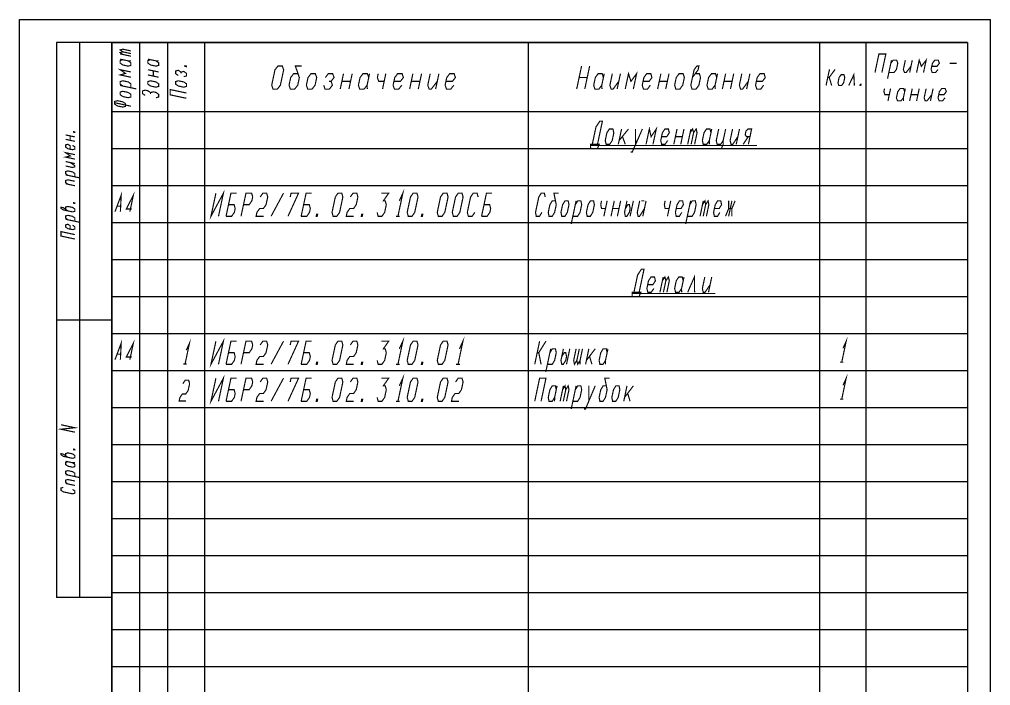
# Model space of a CAD drawing. Header units: millimetres. Extents: x 0 to 210, y 0 to 297.
# Drawn here: x 0 to 210, y 153 to 297 of the extents above; entities that cross this region are included whole.
import ezdxf

# ---------------------------------------------------------------- set-up
doc = ezdxf.new("R2010")
doc.units = ezdxf.units.MM
doc.header["$LTSCALE"] = 19.36
doc.layers.get('0').update_dxf_attribs({"linetype": 'CONTINUOUS'})

msp = doc.modelspace()

# ---------------------------------------------------------------- linework, layer by layer
at = {"color": 7, "linetype": 'CONTINUOUS'}
for p, q in [((0, 0), (0, 297)), ((0, 297), (210, 297)), ((210, 0), (210, 297)), ((20, 292), (8, 292)), ((8, 292), (8, 172)), ((13, 292), (13, 172)), ((20, 292), (20, 172)), ((205, 292), (20, 292)), ((20, 292), (20, 165)), ((20, 5), (20, 292)), ((20, 292), (205, 292)), ((26, 292), (26, 165)), ((32, 292), (32, 165)), ((40, 292), (40, 165)), ((110, 292), (110, 165)), ((173, 292), (173, 165)), ((183, 292), (183, 165)), ((205, 292), (205, 165)), ((205, 292), (205, 5)), ((205, 277), (20, 277)), ((20, 277), (20, 45)), ((205, 277), (20, 277)), ((26, 277), (26, 45)), ((32, 277), (32, 45)), ((40, 277), (40, 45)), ((110, 277), (110, 45)), ((173, 277), (173, 45)), ((183, 277), (183, 45)), ((205, 277), (205, 45)), ((205, 269), (20, 269)), ((205, 269), (20, 269)), ((205, 261), (20, 261)), ((205, 261), (20, 261)), ((205, 253), (20, 253)), ((205, 253), (20, 253)), ((205, 245), (20, 245)), ((205, 245), (20, 245)), ((205, 237), (20, 237)), ((205, 237), (20, 237)), ((20, 232), (8, 232)), ((205, 229), (20, 229)), ((205, 229), (20, 229)), ((205, 221), (20, 221)), ((205, 221), (20, 221)), ((205, 213), (20, 213)), ((205, 213), (20, 213)), ((205, 205), (20, 205)), ((205, 205), (20, 205)), ((205, 197), (20, 197)), ((110, 197), (20, 197)), ((205, 197), (128, 197)), ((205, 189), (20, 189)), ((205, 189), (20, 189)), ((205, 181), (20, 181)), ((205, 181), (20, 181)), ((205, 173), (20, 173)), ((205, 173), (20, 173)), ((20, 172), (8, 172)), ((205, 165), (20, 165)), ((205, 165), (20, 165)), ((205, 157), (20, 157))]:
    msp.add_line(p, q, dxfattribs=at)
at = {"color": 2, "linetype": 'CONTINUOUS', "const_width": 0.25}
for points in [[(22.36, 289.99), (21.78, 290.4), (22.36, 290.56), (24.11, 290.19)], [(22.36, 289.42), (21.78, 289.83), (22.36, 289.99), (24.11, 289.62)], [(24.11, 289.05), (21.78, 289.55)], [(21.78, 288.41), (23.53, 288.04), (24.11, 288.05)], [(22.36, 288.28), (21.78, 288.12), (21.78, 287.56), (22.36, 287.15), (23.53, 286.9), (24.11, 287.06), (24.11, 287.63), (23.53, 288.04)], [(27.78, 288.41), (29.53, 288.04), (30.11, 288.05)], [(28.36, 288.28), (27.78, 288.12), (27.78, 287.56), (28.36, 287.15), (29.53, 286.9), (30.11, 287.06), (30.11, 287.63), (29.53, 288.04)], [(185, 285.52), (185.85, 289.52), (187.35, 289.52), (186.5, 285.52)], [(187.72, 284.19), (188.57, 288.19)], [(188, 285.52), (189.12, 285.52), (189.64, 286.19), (189.93, 287.52), (189.69, 288.19), (188.94, 288.19), (188.43, 287.52)], [(191.57, 288.19), (191.14, 286.19), (191.38, 285.52), (191.75, 285.52), (192.78, 286.86)], [(193.07, 288.19), (192.5, 285.52)], [(194, 285.52), (194.57, 288.19), (195.03, 286.86), (196.07, 288.19), (195.5, 285.52)], [(197.28, 286.86), (198.41, 286.86), (198.93, 287.52), (198.69, 288.19), (197.94, 288.19), (197.43, 287.52), (197.14, 286.19), (197.37, 285.52), (198.12, 285.52), (198.64, 286.19)], [(24.11, 284.5), (21.78, 285), (22.94, 285.32), (21.78, 286.13), (24.11, 285.64)], [(27.78, 286.13), (30.11, 285.64)], [(28.94, 284.75), (28.94, 285.89)], [(35.53, 284.62), (36.11, 284.78), (36.11, 285.35), (35.53, 285.76), (34.94, 285.6), (34.36, 286.01), (33.78, 285.85), (33.78, 285.28), (34.36, 284.87)], [(34.94, 285.32), (34.94, 285.6)], [(36.11, 286.92), (36.11, 286.78), (35.82, 286.84), (35.82, 286.98), (36.11, 286.92)], [(54.84, 281.94), (54.55, 282.78), (55.26, 286.11), (55.91, 286.94), (56.84, 286.94), (57.14, 286.11), (56.43, 282.78), (55.78, 281.94), (54.84, 281.94)], [(60.24, 285.28), (59.3, 285.28), (58.66, 284.44), (58.3, 282.78), (58.59, 281.94), (59.53, 281.94), (60.18, 282.78), (60.53, 284.44), (59.66, 286.94), (61.06, 286.94)], [(120.5, 281.94), (121.56, 286.94)], [(123.31, 286.94), (122.25, 281.94)], [(131, 281.94), (131.71, 285.28), (132.23, 283.61), (133.46, 285.28), (132.75, 281.94)], [(145.53, 284.44), (146.76, 286.11), (146.94, 286.94), (146.5, 286.94), (145.89, 286.11), (145.18, 282.78), (145.44, 281.94), (146.31, 281.94), (146.93, 282.78), (147.28, 284.44), (147.02, 285.28), (146.15, 285.28)], [(174.42, 282.71), (175.17, 286.21)], [(174.8, 284.46), (175.1, 284.46), (176.39, 286.21)], [(201.18, 287.52), (202.68, 287.52)], [(24.11, 282.23), (24.11, 283.08), (23.53, 283.49), (22.36, 283.73), (21.78, 283.57), (21.78, 283.01), (22.36, 282.6)], [(30.11, 284.5), (27.78, 285)], [(29.53, 282.35), (30.11, 282.51), (30.11, 283.08), (29.53, 283.49), (28.36, 283.73), (27.78, 283.57), (27.78, 283.01), (28.36, 282.6), (29.53, 282.35)], [(35.53, 282.35), (36.11, 282.51), (36.11, 283.08), (35.53, 283.49), (34.36, 283.73), (33.78, 283.57), (33.78, 283.01), (34.36, 282.6), (35.53, 282.35)], [(62.05, 282.78), (62.34, 281.94), (63.28, 281.94), (63.93, 282.78), (64.28, 284.44), (63.99, 285.28), (63.05, 285.28), (62.41, 284.44), (62.05, 282.78)], [(65.8, 282.78), (66.09, 281.94), (67.03, 281.94), (67.68, 282.78), (67.39, 283.61), (68.03, 284.44), (67.74, 285.28), (66.8, 285.28), (66.16, 284.44)], [(66.92, 283.61), (67.39, 283.61)], [(69.37, 281.94), (70.08, 285.28)], [(69.73, 283.61), (71.6, 283.61)], [(71.96, 285.28), (71.25, 281.94)], [(75.53, 284.44), (75.24, 285.28), (74.3, 285.28), (73.66, 284.44), (73.3, 282.78), (73.59, 281.94), (74.53, 281.94), (75.18, 282.78)], [(75.71, 285.28), (75.18, 282.78), (75.23, 281.94)], [(77.58, 285.28), (77.41, 284.44), (77.7, 283.61), (78.87, 283.61)], [(79.22, 285.28), (78.52, 281.94)], [(80.98, 283.61), (82.39, 283.61), (83.03, 284.44), (82.74, 285.28), (81.8, 285.28), (81.16, 284.44), (80.8, 282.78), (81.09, 281.94), (82.03, 281.94), (82.68, 282.78)], [(84.38, 281.94), (85.08, 285.28)], [(84.73, 283.61), (86.6, 283.61)], [(86.96, 285.28), (86.25, 281.94)], [(88.83, 285.28), (88.3, 282.78), (88.59, 281.94), (89.06, 281.94), (90.35, 283.61)], [(90.71, 285.28), (90, 281.94)], [(92.23, 283.61), (93.64, 283.61), (94.28, 284.44), (93.99, 285.28), (93.05, 285.28), (92.41, 284.44), (92.05, 282.78), (92.34, 281.94), (93.28, 281.94), (93.93, 282.78)], [(121.03, 284.44), (122.78, 284.44)], [(126.28, 284.44), (126.02, 285.28), (125.15, 285.28), (124.53, 284.44), (124.18, 282.78), (124.44, 281.94), (125.31, 281.94), (125.93, 282.78)], [(126.46, 285.28), (125.93, 282.78), (125.97, 281.94)], [(128.21, 285.28), (127.68, 282.78), (127.94, 281.94), (128.38, 281.94), (129.6, 283.61)], [(129.96, 285.28), (129.25, 281.94)], [(134.85, 283.61), (136.17, 283.61), (136.78, 284.44), (136.52, 285.28), (135.65, 285.28), (135.03, 284.44), (134.68, 282.78), (134.94, 281.94), (135.81, 281.94), (136.43, 282.78)], [(138, 281.94), (138.71, 285.28)], [(138.35, 283.61), (140.1, 283.61)], [(140.46, 285.28), (139.75, 281.94)], [(141.68, 282.78), (141.94, 281.94), (142.81, 281.94), (143.43, 282.78), (143.78, 284.44), (143.52, 285.28), (142.65, 285.28), (142.03, 284.44), (141.68, 282.78)], [(150.78, 284.44), (150.52, 285.28), (149.65, 285.28), (149.03, 284.44), (148.68, 282.78), (148.94, 281.94), (149.81, 281.94), (150.43, 282.78)], [(150.96, 285.28), (150.43, 282.78), (150.47, 281.94)], [(152, 281.94), (152.71, 285.28)], [(152.35, 283.61), (154.1, 283.61)], [(154.46, 285.28), (153.75, 281.94)], [(156.21, 285.28), (155.68, 282.78), (155.94, 281.94), (156.38, 281.94), (157.6, 283.61)], [(157.96, 285.28), (157.25, 281.94)], [(159.35, 283.61), (160.67, 283.61), (161.28, 284.44), (161.02, 285.28), (160.15, 285.28), (159.53, 284.44), (159.18, 282.78), (159.44, 281.94), (160.31, 281.94), (160.93, 282.78)], [(175.65, 282.71), (175.1, 284.46)], [(177, 283.29), (177.18, 282.71), (177.79, 282.71), (178.22, 283.29), (178.47, 284.46), (178.29, 285.04), (177.68, 285.04), (177.25, 284.46), (177, 283.29)], [(179.33, 282.71), (180.43, 285.04), (180.55, 282.71)], [(25.28, 281.98), (21.78, 282.72)], [(23.53, 280.07), (24.11, 280.23), (24.11, 280.8), (23.53, 281.21), (22.36, 281.46), (21.78, 281.3), (21.78, 280.73), (22.36, 280.32), (23.53, 280.07)], [(29.53, 280.07), (30.11, 280.23), (30.11, 280.8), (29.53, 281.21), (28.94, 281.34), (28.36, 281.18), (27.78, 281.58), (27.19, 281.71), (26.61, 281.55), (26.61, 280.98), (27.19, 280.57)], [(36.11, 279.95), (32.61, 280.69), (32.61, 281.83), (36.11, 281.09)], [(181.93, 282.71), (181.77, 282.71), (181.84, 283), (181.99, 283), (181.93, 282.71)], [(187.07, 282.05), (186.93, 281.39), (187.16, 280.72), (188.1, 280.72)], [(188.38, 282.05), (187.81, 279.39)], [(191.43, 281.39), (191.19, 282.05), (190.44, 282.05), (189.93, 281.39), (189.64, 280.05), (189.87, 279.39), (190.63, 279.39), (191.14, 280.05)], [(191.57, 282.05), (191.14, 280.05), (191.19, 279.39)], [(192.5, 279.39), (193.07, 282.05)], [(194.57, 282.05), (194, 279.39)], [(196.07, 282.05), (195.64, 280.05), (195.87, 279.39), (196.25, 279.39), (197.28, 280.72)], [(197.57, 282.05), (197, 279.39)], [(198.78, 280.72), (199.91, 280.72), (200.43, 281.39), (200.19, 282.05), (199.44, 282.05), (198.93, 281.39), (198.64, 280.05), (198.88, 279.39), (199.63, 279.39), (200.14, 280.05)], [(20.61, 278.99), (20.61, 278.7), (21.19, 278.29), (22.36, 278.05), (22.94, 278.21), (22.94, 278.78), (22.36, 279.18), (21.19, 279.43), (20.61, 279.27), (20.61, 278.99), (24.11, 278.24)], [(28.36, 280.89), (28.36, 281.18)], [(192.78, 280.72), (194.28, 280.72)], [(123.87, 269.99), (124.67, 273.74), (125.5, 274.99), (126.06, 274.99), (125, 269.99)], [(126.68, 270.82), (126.88, 269.99), (127.63, 269.99), (128.18, 270.82), (128.53, 272.49), (128.33, 273.32), (127.58, 273.32), (127.03, 272.49), (126.68, 270.82)], [(130.21, 273.32), (129.5, 269.99)], [(129.68, 270.82), (131.71, 273.32)], [(132.15, 268.32), (132.52, 268.32), (134.71, 273.32)], [(133.21, 273.32), (133.25, 269.99)], [(135.5, 269.99), (136.21, 273.32), (136.6, 271.65), (137.71, 273.32), (137, 269.99)], [(138.85, 271.65), (139.98, 271.65), (140.53, 272.49), (140.33, 273.32), (139.58, 273.32), (139.03, 272.49), (138.68, 270.82), (138.87, 269.99), (139.62, 269.99), (140.18, 270.82)], [(141.5, 269.99), (142.21, 273.32)], [(143.71, 273.32), (143, 269.99)], [(144.5, 269.99), (145.21, 273.32)], [(145.03, 272.49), (145.58, 273.32), (145.78, 272.49), (145.25, 269.99)], [(145.78, 272.49), (146.33, 273.32), (146.53, 272.49), (146, 269.99)], [(149.53, 272.49), (149.33, 273.32), (148.58, 273.32), (148.03, 272.49), (147.68, 270.82), (147.87, 269.99), (148.62, 269.99), (149.18, 270.82)], [(149.71, 273.32), (149.18, 270.82), (149.19, 269.99)], [(151.21, 273.32), (150.68, 270.82), (150.88, 269.99), (151.63, 269.99), (152.18, 270.82), (152.19, 269.99), (151.82, 269.15)], [(152.71, 273.32), (152.18, 270.82)], [(154.21, 273.32), (153.68, 270.82), (153.87, 269.99), (154.25, 269.99), (155.35, 271.65)], [(155.71, 273.32), (155, 269.99)], [(157.63, 269.99), (158.33, 273.32), (157.58, 273.32), (157.12, 272.9), (156.94, 272.07), (157.23, 271.65), (157.98, 271.65)], [(9.99, 272.03), (11.99, 271.6)], [(11.99, 270.64), (9.99, 271.07)], [(10.99, 270.85), (10.99, 271.81)], [(11.99, 272.68), (11.99, 272.56), (11.74, 272.61), (11.74, 272.73), (11.99, 272.68)], [(130.42, 271.65), (131, 269.99)], [(141.85, 271.65), (143.35, 271.65)], [(156.5, 269.99), (157.6, 271.65)], [(10.99, 268.93), (10.99, 269.65), (10.49, 270), (9.99, 269.87), (9.99, 269.39), (10.49, 269.04), (11.49, 268.83), (11.99, 268.96), (11.99, 269.44), (11.49, 269.79)], [(123.51, 269.15), (123.5, 269.99), (125.38, 269.99), (125.01, 269.15)], [(123.5, 269.76), (159.5, 269.76)], [(11.99, 266.8), (9.99, 267.23), (10.99, 267.49), (9.99, 268.19), (11.99, 267.76)], [(9.99, 266.27), (11.99, 265.84)], [(9.99, 265.31), (11.49, 264.99), (11.99, 265.12), (11.99, 265.36), (10.99, 266.05)], [(11.99, 262.96), (11.99, 263.68), (11.49, 264.03), (10.49, 264.24), (9.99, 264.11), (9.99, 263.63), (10.49, 263.28)], [(12.99, 262.75), (9.99, 263.39)], [(10.49, 261.36), (9.99, 261.71), (9.99, 262.19), (10.49, 262.32), (11.99, 262)], [(11.99, 261.04), (9.99, 261.47)], [(82.15, 257.78), (82.91, 259.44), (81.85, 254.44)], [(20.66, 255.42), (22.01, 259.02), (21.83, 255.42)], [(23.88, 255.42), (24.64, 259.02), (23.13, 256.02), (24.3, 256.02)], [(42.49, 259.44), (41.42, 254.44), (44.11, 259.44), (43.05, 254.44)], [(44.68, 254.44), (45.74, 259.44), (46.96, 259.44)], [(47.92, 254.44), (48.99, 259.44), (50.21, 259.44), (50.44, 258.61), (50.26, 257.78), (49.68, 256.94), (48.46, 256.94)], [(52.06, 258.61), (52.64, 259.44), (53.46, 259.44), (53.69, 258.61), (53.33, 256.94), (52.75, 256.11), (51.94, 256.11), (51.35, 255.28), (51.18, 254.44), (52.8, 254.44)], [(54.42, 254.44), (57.11, 259.44)], [(58.08, 254.44), (60.36, 259.44), (58.74, 259.44), (58.56, 258.61)], [(60.92, 254.44), (61.99, 259.44), (63.21, 259.44)], [(67.83, 254.44), (67.6, 255.28), (68.31, 258.61), (68.89, 259.44), (69.71, 259.44), (69.94, 258.61), (69.23, 255.28), (68.64, 254.44), (67.83, 254.44)], [(71.56, 258.61), (72.14, 259.44), (72.96, 259.44), (73.19, 258.61), (72.83, 256.94), (72.25, 256.11), (71.44, 256.11), (70.85, 255.28), (70.68, 254.44), (72.3, 254.44)], [(78.24, 259.44), (79.86, 259.44), (78.7, 257.78), (79.1, 257.78), (79.33, 256.94), (78.98, 255.28), (78.39, 254.44), (77.58, 254.44), (77.35, 255.28)], [(84.08, 254.44), (83.85, 255.28), (84.56, 258.61), (85.14, 259.44), (85.96, 259.44), (86.19, 258.61), (85.48, 255.28), (84.89, 254.44), (84.08, 254.44)], [(90.58, 254.44), (90.35, 255.28), (91.06, 258.61), (91.64, 259.44), (92.46, 259.44), (92.69, 258.61), (91.98, 255.28), (91.39, 254.44), (90.58, 254.44)], [(93.83, 254.44), (93.6, 255.28), (94.31, 258.61), (94.89, 259.44), (95.71, 259.44), (95.94, 258.61), (95.23, 255.28), (94.64, 254.44), (93.83, 254.44)], [(99.19, 258.61), (98.96, 259.44), (98.14, 259.44), (97.56, 258.61), (96.85, 255.28), (97.08, 254.44), (97.89, 254.44), (98.48, 255.28)], [(99.93, 254.44), (100.99, 259.44), (102.21, 259.44)], [(113.69, 258.61), (113.52, 259.44), (112.83, 259.44), (112.31, 258.61), (111.6, 255.28), (111.77, 254.44), (112.46, 254.44), (112.98, 255.28)], [(115.91, 257.78), (115.23, 257.78), (114.71, 256.94), (114.35, 255.28), (114.52, 254.44), (115.21, 254.44), (115.73, 255.28), (116.08, 256.94), (115.58, 259.44), (116.61, 259.44)], [(10.49, 255.6), (9.49, 256.29), (8.99, 256.4), (8.99, 256.16), (9.49, 255.81), (11.49, 255.39), (11.99, 255.52), (11.99, 256), (11.49, 256.35), (10.49, 256.56), (9.99, 256.43), (9.99, 255.95)], [(11.99, 257.32), (11.99, 257.2), (11.74, 257.25), (11.74, 257.37), (11.99, 257.32)], [(21.21, 256.62), (21.79, 256.62)], [(44.68, 254.44), (45.89, 254.44), (46.48, 255.28), (46.65, 256.11), (46.43, 256.94), (45.21, 256.94)], [(60.92, 254.44), (62.14, 254.44), (62.73, 255.28), (62.9, 256.11), (62.68, 256.94), (61.46, 256.94)], [(99.93, 254.44), (101.14, 254.44), (101.73, 255.28), (101.9, 256.11), (101.68, 256.94), (100.46, 256.94)], [(117.1, 255.28), (117.27, 254.44), (117.96, 254.44), (118.48, 255.28), (118.83, 256.94), (118.66, 257.78), (117.98, 257.78), (117.46, 256.94), (117.1, 255.28)], [(119.32, 252.78), (120.38, 257.78)], [(119.68, 254.44), (120.71, 254.44), (121.23, 255.28), (121.58, 256.94), (121.41, 257.78), (120.73, 257.78), (120.21, 256.94)], [(122.6, 255.28), (122.77, 254.44), (123.46, 254.44), (123.98, 255.28), (124.33, 256.94), (124.16, 257.78), (123.48, 257.78), (122.96, 256.94), (122.6, 255.28)], [(125.88, 257.78), (125.71, 256.94), (125.87, 256.11), (126.73, 256.11)], [(127.09, 257.78), (126.38, 254.44)], [(127.93, 254.44), (128.63, 257.78)], [(128.28, 256.11), (129.65, 256.11)], [(130.01, 257.78), (129.3, 254.44)], [(131.38, 257.78), (130.85, 255.28), (131.02, 254.44), (131.36, 254.44), (131.88, 255.28), (132.06, 256.11), (131.89, 256.94), (131.55, 256.94), (131.03, 256.11)], [(132.76, 257.78), (132.05, 254.44)], [(134.13, 257.78), (133.6, 255.28), (133.77, 254.44), (134.11, 254.44), (135.15, 256.11)], [(134.48, 257.78), (135.16, 257.78)], [(135.51, 257.78), (134.8, 254.44)], [(139.63, 257.78), (139.46, 256.94), (139.62, 256.11), (140.48, 256.11)], [(140.84, 257.78), (140.13, 254.44)], [(142.03, 256.11), (143.06, 256.11), (143.58, 256.94), (143.41, 257.78), (142.73, 257.78), (142.21, 256.94), (141.85, 255.28), (142.02, 254.44), (142.71, 254.44), (143.23, 255.28)], [(144.07, 252.78), (145.13, 257.78)], [(144.43, 254.44), (145.46, 254.44), (145.98, 255.28), (146.33, 256.94), (146.16, 257.78), (145.48, 257.78), (144.96, 256.94)], [(147.18, 254.44), (147.88, 257.78)], [(147.71, 256.94), (148.23, 257.78), (148.39, 256.94), (147.86, 254.44)], [(148.39, 256.94), (148.91, 257.78), (149.08, 256.94), (148.55, 254.44)], [(150.28, 256.11), (151.31, 256.11), (151.83, 256.94), (151.66, 257.78), (150.98, 257.78), (150.46, 256.94), (150.1, 255.28), (150.27, 254.44), (150.96, 254.44), (151.48, 255.28)], [(152.68, 254.44), (153.37, 256.11), (153.38, 257.78)], [(154.07, 257.78), (153.36, 254.44)], [(153.37, 256.11), (154.06, 256.11)], [(154.76, 257.78), (154.06, 256.11), (154.05, 254.44)], [(11.99, 253.36), (11.99, 254.08), (11.49, 254.43), (10.49, 254.64), (9.99, 254.51), (9.99, 254.03), (10.49, 253.68)], [(64.38, 254.44), (64.18, 254.44), (64.26, 254.86), (64.47, 254.86), (64.38, 254.44)], [(74.13, 254.44), (73.92, 254.44), (74.01, 254.86), (74.22, 254.86), (74.13, 254.44)], [(81.44, 254.44), (82.25, 254.44)], [(87.13, 254.44), (86.93, 254.44), (87.01, 254.86), (87.22, 254.86), (87.13, 254.44)], [(12.99, 253.15), (9.99, 253.79)], [(10.99, 251.65), (10.99, 252.37), (10.49, 252.72), (9.99, 252.59), (9.99, 252.11), (10.49, 251.76), (11.49, 251.55), (11.99, 251.68), (11.99, 252.16), (11.49, 252.51)], [(11.99, 249.52), (8.99, 250.16), (8.99, 251.12), (11.99, 250.48)], [(132.88, 237.99), (133.67, 241.74), (134.5, 242.99), (135.06, 242.99), (134, 237.99)], [(139.03, 240.49), (139.58, 241.32), (139.78, 240.49), (139.25, 237.99)], [(139.78, 240.49), (140.33, 241.32), (140.53, 240.49), (140, 237.99)], [(144.5, 237.99), (145.96, 241.32), (146, 237.99)], [(135.85, 239.65), (136.98, 239.65), (137.53, 240.49), (137.33, 241.32), (136.58, 241.32), (136.03, 240.49), (135.68, 238.82), (135.88, 237.99), (136.62, 237.99), (137.18, 238.82)], [(138.5, 237.99), (139.21, 241.32)], [(143.53, 240.49), (143.33, 241.32), (142.58, 241.32), (142.03, 240.49), (141.68, 238.82), (141.88, 237.99), (142.63, 237.99), (143.18, 238.82)], [(143.71, 241.32), (143.18, 238.82), (143.19, 237.99)], [(148.21, 241.32), (147.68, 238.82), (147.87, 237.99), (148.25, 237.99), (149.35, 239.65)], [(149.71, 241.32), (149, 237.99)], [(132.51, 237.15), (132.5, 237.99), (134.38, 237.99), (134.01, 237.15)], [(132.5, 237.76), (150.5, 237.76)], [(20.66, 223.42), (22.01, 227.02), (21.83, 223.42)], [(23.88, 223.42), (24.64, 227.02), (23.13, 224.02), (24.3, 224.02)], [(36.09, 225.5), (36.77, 227), (35.82, 222.5)], [(42.49, 227.44), (41.42, 222.44), (44.11, 227.44), (43.05, 222.44)], [(44.68, 222.44), (45.74, 227.44), (46.96, 227.44)], [(47.92, 222.44), (48.99, 227.44), (50.21, 227.44), (50.44, 226.61), (50.26, 225.78), (49.68, 224.94), (48.46, 224.94)], [(52.06, 226.61), (52.64, 227.44), (53.46, 227.44), (53.69, 226.61), (53.33, 224.94), (52.75, 224.11), (51.94, 224.11), (51.35, 223.28), (51.18, 222.44), (52.8, 222.44)], [(54.42, 222.44), (57.11, 227.44)], [(58.08, 222.44), (60.36, 227.44), (58.74, 227.44), (58.56, 226.61)], [(60.92, 222.44), (61.99, 227.44), (63.21, 227.44)], [(67.83, 222.44), (67.6, 223.28), (68.31, 226.61), (68.89, 227.44), (69.71, 227.44), (69.94, 226.61), (69.23, 223.28), (68.64, 222.44), (67.83, 222.44)], [(71.56, 226.61), (72.14, 227.44), (72.96, 227.44), (73.19, 226.61), (72.83, 224.94), (72.25, 224.11), (71.44, 224.11), (70.85, 223.28), (70.68, 222.44), (72.3, 222.44)], [(78.24, 227.44), (79.86, 227.44), (78.7, 225.78), (79.1, 225.78), (79.33, 224.94), (78.98, 223.28), (78.39, 222.44), (77.58, 222.44), (77.35, 223.28)], [(82.15, 225.78), (82.91, 227.44), (81.85, 222.44)], [(84.08, 222.44), (83.85, 223.28), (84.56, 226.61), (85.14, 227.44), (85.96, 227.44), (86.19, 226.61), (85.48, 223.28), (84.89, 222.44), (84.08, 222.44)], [(90.58, 222.44), (90.35, 223.28), (91.06, 226.61), (91.64, 227.44), (92.46, 227.44), (92.69, 226.61), (91.98, 223.28), (91.39, 222.44), (90.58, 222.44)], [(95.15, 225.78), (95.91, 227.44), (94.85, 222.44)], [(111.43, 222.44), (112.49, 227.44)], [(111.96, 224.94), (112.3, 224.94), (113.86, 227.44)], [(178.09, 225.9), (178.77, 227.4), (177.82, 222.9)], [(21.21, 224.62), (21.79, 224.62)], [(44.68, 222.44), (45.89, 222.44), (46.48, 223.28), (46.65, 224.11), (46.43, 224.94), (45.21, 224.94)], [(60.92, 222.44), (62.14, 222.44), (62.73, 223.28), (62.9, 224.11), (62.68, 224.94), (61.46, 224.94)], [(112.8, 222.44), (112.3, 224.94)], [(113.82, 220.78), (114.88, 225.78)], [(114.18, 222.44), (115.21, 222.44), (115.73, 223.28), (116.08, 224.94), (115.91, 225.78), (115.23, 225.78), (114.71, 224.94)], [(117.63, 225.78), (117.1, 223.28), (117.27, 222.44), (117.61, 222.44), (118.13, 223.28), (118.31, 224.11), (118.14, 224.94), (117.8, 224.94), (117.28, 224.11)], [(119.01, 225.78), (118.3, 222.44)], [(120.38, 225.78), (119.85, 223.28), (120.02, 222.44), (120.54, 223.28), (120.71, 222.44), (121.23, 223.28), (121.76, 225.78)], [(121.07, 225.78), (120.54, 223.28)], [(123.13, 225.78), (122.43, 222.44)], [(122.6, 223.28), (124.51, 225.78)], [(127.08, 224.94), (126.91, 225.78), (126.23, 225.78), (125.71, 224.94), (125.35, 223.28), (125.52, 222.44), (126.21, 222.44), (126.73, 223.28)], [(127.26, 225.78), (126.73, 223.28), (126.72, 222.44)], [(35.45, 222.5), (36.18, 222.5)], [(64.38, 222.44), (64.18, 222.44), (64.26, 222.86), (64.47, 222.86), (64.38, 222.44)], [(74.13, 222.44), (73.92, 222.44), (74.01, 222.86), (74.22, 222.86), (74.13, 222.44)], [(87.13, 222.44), (86.93, 222.44), (87.01, 222.86), (87.22, 222.86), (87.13, 222.44)], [(121.23, 223.28), (121.22, 222.44)], [(123.29, 224.11), (123.8, 222.44)], [(177.45, 222.9), (178.18, 222.9)], [(81.44, 222.44), (82.25, 222.44)], [(82.15, 217.78), (82.91, 219.44), (81.85, 214.44)], [(94.44, 222.44), (95.25, 222.44)], [(35.33, 218.25), (35.86, 219), (36.59, 219), (36.8, 218.25), (36.48, 216.75), (35.95, 216), (35.22, 216), (34.7, 215.25), (34.54, 214.5), (36, 214.5)], [(42.49, 219.44), (41.42, 214.44), (44.11, 219.44), (43.05, 214.44)], [(44.68, 214.44), (45.74, 219.44), (46.96, 219.44)], [(47.92, 214.44), (48.99, 219.44), (50.21, 219.44), (50.44, 218.61), (50.26, 217.78), (49.68, 216.94), (48.46, 216.94)], [(52.06, 218.61), (52.64, 219.44), (53.46, 219.44), (53.69, 218.61), (53.33, 216.94), (52.75, 216.11), (51.94, 216.11), (51.35, 215.28), (51.18, 214.44), (52.8, 214.44)], [(54.42, 214.44), (57.11, 219.44)], [(58.08, 214.44), (60.36, 219.44), (58.74, 219.44), (58.56, 218.61)], [(60.92, 214.44), (61.99, 219.44), (63.21, 219.44)], [(67.83, 214.44), (67.6, 215.28), (68.31, 218.61), (68.89, 219.44), (69.71, 219.44), (69.94, 218.61), (69.23, 215.28), (68.64, 214.44), (67.83, 214.44)], [(71.56, 218.61), (72.14, 219.44), (72.96, 219.44), (73.19, 218.61), (72.83, 216.94), (72.25, 216.11), (71.44, 216.11), (70.85, 215.28), (70.68, 214.44), (72.3, 214.44)], [(78.24, 219.44), (79.86, 219.44), (78.7, 217.78), (79.1, 217.78), (79.33, 216.94), (78.98, 215.28), (78.39, 214.44), (77.58, 214.44), (77.35, 215.28)], [(84.08, 214.44), (83.85, 215.28), (84.56, 218.61), (85.14, 219.44), (85.96, 219.44), (86.19, 218.61), (85.48, 215.28), (84.89, 214.44), (84.08, 214.44)], [(90.58, 214.44), (90.35, 215.28), (91.06, 218.61), (91.64, 219.44), (92.46, 219.44), (92.69, 218.61), (91.98, 215.28), (91.39, 214.44), (90.58, 214.44)], [(94.31, 218.61), (94.89, 219.44), (95.71, 219.44), (95.94, 218.61), (95.58, 216.94), (95, 216.11), (94.19, 216.11), (93.6, 215.28), (93.43, 214.44), (95.05, 214.44)], [(111.43, 214.44), (112.49, 219.44), (113.86, 219.44), (112.8, 214.44)], [(126.91, 217.78), (126.23, 217.78), (125.71, 216.94), (125.35, 215.28), (125.52, 214.44), (126.21, 214.44), (126.73, 215.28), (127.08, 216.94), (126.58, 219.44), (127.61, 219.44)], [(178.09, 217.9), (178.77, 219.4), (177.82, 214.9)], [(44.68, 214.44), (45.89, 214.44), (46.48, 215.28), (46.65, 216.11), (46.43, 216.94), (45.21, 216.94)], [(60.92, 214.44), (62.14, 214.44), (62.73, 215.28), (62.9, 216.11), (62.68, 216.94), (61.46, 216.94)], [(116.08, 216.94), (115.91, 217.78), (115.23, 217.78), (114.71, 216.94), (114.35, 215.28), (114.52, 214.44), (115.21, 214.44), (115.73, 215.28)], [(116.26, 217.78), (115.73, 215.28), (115.72, 214.44)], [(116.93, 214.44), (117.63, 217.78)], [(117.46, 216.94), (117.98, 217.78), (118.14, 216.94), (117.61, 214.44)], [(118.14, 216.94), (118.66, 217.78), (118.83, 216.94), (118.3, 214.44)], [(119.32, 212.78), (120.38, 217.78)], [(119.68, 214.44), (120.71, 214.44), (121.23, 215.28), (121.58, 216.94), (121.41, 217.78), (120.73, 217.78), (120.21, 216.94)], [(122.07, 212.78), (122.41, 212.78), (124.51, 217.78)], [(123.13, 217.78), (123.11, 214.44)], [(128.1, 215.28), (128.27, 214.44), (128.96, 214.44), (129.48, 215.28), (129.83, 216.94), (129.66, 217.78), (128.98, 217.78), (128.46, 216.94), (128.1, 215.28)], [(131.38, 217.78), (130.68, 214.44)], [(130.85, 215.28), (132.76, 217.78)], [(64.38, 214.44), (64.18, 214.44), (64.26, 214.86), (64.47, 214.86), (64.38, 214.44)], [(74.13, 214.44), (73.92, 214.44), (74.01, 214.86), (74.22, 214.86), (74.13, 214.44)], [(81.44, 214.44), (82.25, 214.44)], [(87.13, 214.44), (86.93, 214.44), (87.01, 214.86), (87.22, 214.86), (87.13, 214.44)], [(131.54, 216.11), (132.05, 214.44)], [(177.45, 214.9), (178.18, 214.9)], [(11.99, 207.76), (8.99, 208.4), (11.99, 208.72), (8.99, 209.36)], [(11.99, 204.04), (11.99, 203.92), (11.74, 203.97), (11.74, 204.09), (11.99, 204.04)], [(10.49, 202.32), (9.49, 203.01), (8.99, 203.12), (8.99, 202.88), (9.49, 202.53), (11.49, 202.11), (11.99, 202.24), (11.99, 202.72), (11.49, 203.07), (10.49, 203.28), (9.99, 203.15), (9.99, 202.67)], [(9.99, 201.47), (11.49, 201.15), (11.99, 201.16)], [(10.49, 201.36), (9.99, 201.23), (9.99, 200.75), (10.49, 200.4), (11.49, 200.19), (11.99, 200.32), (11.99, 200.8), (11.49, 201.15)], [(11.99, 198.16), (11.99, 198.88), (11.49, 199.23), (10.49, 199.44), (9.99, 199.31), (9.99, 198.83), (10.49, 198.48)], [(12.99, 197.95), (9.99, 198.59)], [(10.49, 196.56), (9.99, 196.91), (9.99, 197.39), (10.49, 197.52), (11.99, 197.2)], [(9.49, 195.81), (8.99, 195.68), (8.99, 195.2), (9.49, 194.85), (11.49, 194.43), (11.99, 194.56), (11.99, 195.04), (11.49, 195.39)], [(11.99, 196.24), (9.99, 196.67)]]:
    msp.add_lwpolyline(points, dxfattribs=at)

doc.saveas('drawing.dxf')
